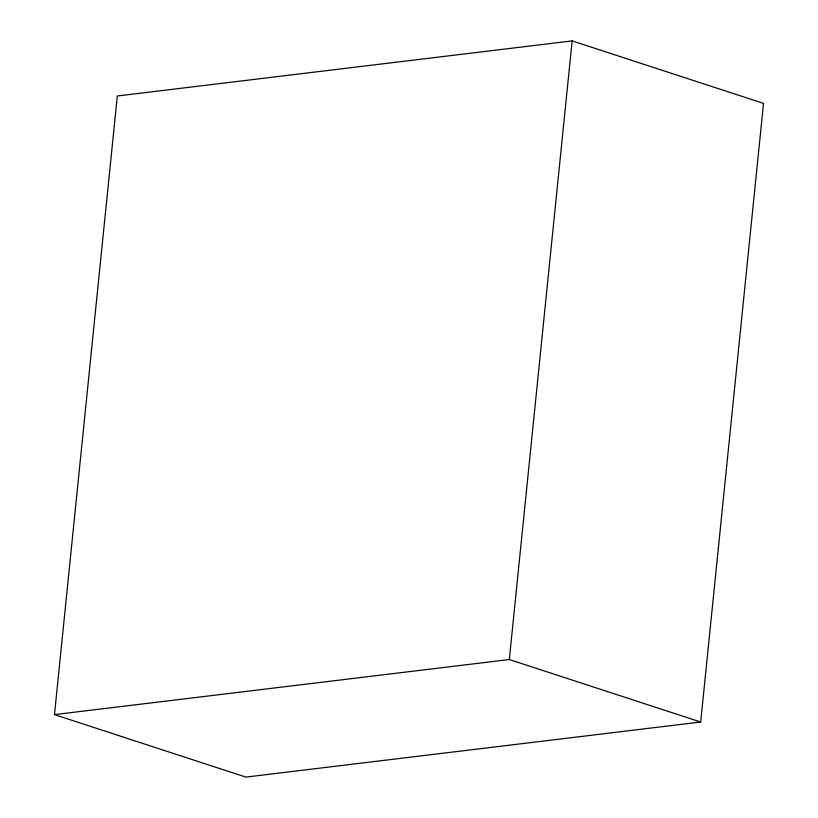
<?xml version="1.0" encoding="UTF-8"?>
<svg xmlns="http://www.w3.org/2000/svg" width="818" height="818" viewBox="0 0 818 818"><rect width="100%" height="100%" fill="white"/><g stroke="black" fill="none" stroke-linecap="round" stroke-linejoin="round"><path stroke-width="1.23" d="M54.479 714.615L117.311 95.982L572.15 40.9L763.521 103.385L700.689 722.018L245.85 777.1L54.479 714.615L509.317 659.533L700.689 722.018M509.317 659.533L572.15 40.9"/></g></svg>
